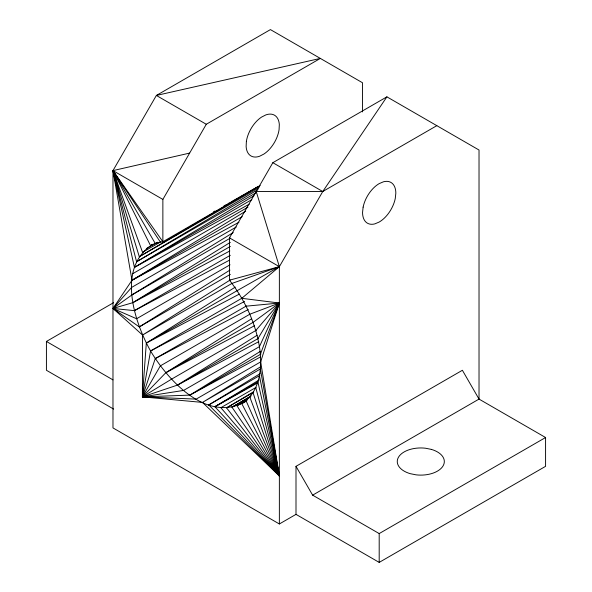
<?xml version="1.0" encoding="UTF-8"?>
<svg xmlns="http://www.w3.org/2000/svg" width="592" height="592" viewBox="0 0 592 592"><rect width="100%" height="100%" fill="white"/><g stroke="black" fill="none" stroke-linecap="round" stroke-linejoin="round"><path stroke-width="0.89" d="M362.533 111.903L362.533 82.769L270.426 29.6L156.369 95.453L112.976 170.614L150.56 245.658L152.965 244.274C116.439 266.851 133.903 321.086 150.56 350.975C168.476 380.974 207.526 423.731 245.769 401.332L241.773 403.633L279.365 475.946L202.494 402.412L142.406 396.869L142.539 335.057L112.976 308.462L131.986 280.297L245.702 211.144M241.773 403.633C260.658 391.926 262.552 366.552 259.429 346.638C255.359 322.403 244.577 299.478 229.459 280.186L229.459 237.866L272.838 162.696L386.902 96.844L479.024 150.028L479.024 399.452M242.409 297.946L150.56 350.975L142.406 396.869L196.167 399.119L260.857 361.771M386.902 96.844L322.758 191.512L279.365 266.674L241.773 298.316L279.365 303.03L260.658 361.875L279.365 475.946L208.747 404.95L260.058 373.693M246.302 306.027L155.252 358.589L142.406 396.869L189.847 395.116L260.399 357.006M260.354 354.408L279.365 303.03L246.028 306.182M258.793 341.643L177.452 385.103L142.406 396.869L160.336 365.878L249.787 314.234L279.365 303.03L259.429 346.638L183.587 390.424L142.406 396.869L146.313 343.108L235.283 287.098M150.56 245.658L155.252 243.46L162.867 241.743L162.867 199.415L206.282 124.268L320.346 58.416L156.369 95.453L206.282 124.268M257.89 338.661L279.365 303.03L253.05 322.381M255.751 330.551L279.365 303.03M233.226 232.538L131.986 294.883L112.976 308.462L139.29 326.917L230.332 274.348M251.57 318.799L165.76 372.768L142.406 396.869L171.48 379.198L256.144 330.321M139.29 326.917L229.955 270.093M230.184 279.986L142.539 335.057L231.99 283.413L279.365 266.674L256.218 191.527L322.758 191.512L436.815 125.667M257.113 335.264L177.452 385.103L258.112 338.535M260.317 351.404L189.847 395.116L260.924 354.075M230.31 242.35L132.904 302.653L112.976 308.462L136.582 318.74L230.029 264.794M260.65 366.751L202.494 402.412L260.791 368.757M259.118 379.968L214.889 406.719L279.365 475.946L260.354 369.001M253.946 195.789L134.443 267.392L112.976 170.614L189.647 153.091M162.867 199.415L112.976 170.614L136.582 261.745L258.008 189.551M259.429 375.698L279.365 475.946L226.566 407.873L253.48 391.852M260.206 185.54L162.867 241.743L112.976 170.614L139.29 256.699L258.652 186.302M251.104 395.974L231.997 407.252L279.365 475.946L257.89 381.899M146.313 248.61L157.546 242.209M160.913 241.699L142.539 252.303L112.976 170.614L112.976 427.912L279.365 523.972L296 514.367L379.191 562.4L545.58 466.333L545.58 437.518L479.024 399.089L462.389 370.274L296 466.333L296 514.367M139.29 256.699L259.089 187.538M136.582 261.745L256.38 192.585M251.852 199.608L134.443 267.392L249.276 204.173M132.904 273.593L247.915 207.193M160.336 242.032L112.976 170.614L131.986 280.297L242.202 216.665M236.289 226.995L131.668 287.401L112.976 308.462L134.443 310.63L229.652 260.073M113.612 409.072L46.42 370.274L46.42 341.451L113.612 302.66M131.986 294.883L230.221 238.169M230.34 246.398L132.904 302.653L229.844 250.956M134.443 310.63L230.288 255.3M237.355 290.546L146.313 343.108L239.294 294.128M252.814 322.507L165.76 372.768L254.597 325.689M208.747 404.95L259.858 375.439M258.016 381.818L214.889 406.719L257.624 382.965M255.996 387.412L220.853 407.703L279.365 475.946L255.751 387.545M226.566 407.873L253.724 392.193M250.372 396.647L231.997 407.252L250.468 396.729M247.463 399.844L237.081 405.838L279.365 475.946L253.05 392.592M296 466.333L312.635 495.156L479.024 399.089M312.635 495.156L379.191 533.577L545.58 437.518M213.409 211.906L215.022 210.996M223.865 205.979L226.277 204.61M227.883 203.692L229.496 202.782M231.102 201.872L258.445 186.354M237.081 290.702L279.365 266.674L279.365 523.972M131.986 280.297L238.953 222.252M150.56 350.975L244.563 301.454M155.252 358.589L248.248 309.542M229.459 280.186L279.365 266.674L229.459 237.866M272.838 162.696L322.758 191.512M46.42 341.451L112.976 379.879M112.976 170.614L155.252 243.46M246.028 400.68L279.365 475.946L249.794 396.98M379.191 533.577L379.191 562.4M246.376 141.414L246.131 146.564A23.532 13.586 -60 0 0 259.599 156.251L263.936 154.038A23.532 13.586 -60 0 0 279.069 129.744L279.32 124.594A23.532 13.586 -60 0 0 265.845 114.907L261.509 117.12A23.532 13.586 -60 0 0 246.376 141.414M363.125 207.126L362.556 212.432A23.532 13.586 -60 0 0 374.884 223.865L379.191 222.037A23.532 13.586 -60 0 0 395.264 198.512L395.833 193.214A23.532 13.586 -60 0 0 383.498 181.781L379.191 183.609A23.532 13.586 -60 0 0 363.125 207.126M431.316 449.38L425.507 448.225A23.532 13.586 0 0 0 398.549 457.098A23.532 13.586 0 0 0 410.271 473.681L416.072 474.843A23.532 13.586 0 0 0 443.031 465.971A23.532 13.586 0 0 0 431.316 449.38"/></g></svg>
